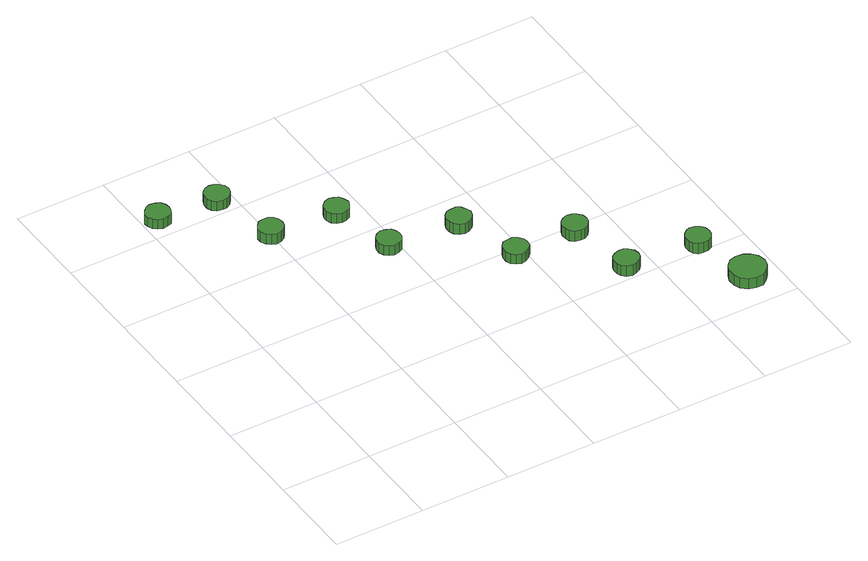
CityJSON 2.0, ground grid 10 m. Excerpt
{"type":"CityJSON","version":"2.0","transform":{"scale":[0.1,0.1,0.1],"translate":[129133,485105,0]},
"CityObjects":{
"tree1":{"type":"SolitaryVegetationObject","attributes":{"function":"something"},"geometry":[{"type":"MultiSurface","lod":"1","boundaries":[[[0,1,2,3,4,5,6,7,8,9,10,11,12,13,14]],[[15,16,17,18,19,20,21,22,23,24,25,26,27,28,29]],[[0,29,28,1]],[[1,28,27,2]],[[2,27,26,3]],[[3,26,25,4]],[[4,25,24,5]],[[5,24,23,6]],[[6,23,22,7]],[[7,22,21,8]],[[8,21,20,9]],[[9,20,19,10]],[[10,19,18,11]],[[11,18,17,12]],[[12,17,16,13]],[[13,16,15,14]],[[14,15,29,0]]]}]},
"tree2":{"type":"SolitaryVegetationObject","attributes":{"function":"something"},"geometry":[{"type":"MultiSurface","lod":"1","boundaries":[[[30,31,32,33,34,35,36,37,38,39,40,41,42,43,44]],[[45,46,47,48,49,50,51,52,53,54,55,56,57,58,59]],[[30,59,58,31]],[[31,58,57,32]],[[32,57,56,33]],[[33,56,55,34]],[[34,55,54,35]],[[35,54,53,36]],[[36,53,52,37]],[[37,52,51,38]],[[38,51,50,39]],[[39,50,49,40]],[[40,49,48,41]],[[41,48,47,42]],[[42,47,46,43]],[[43,46,45,44]],[[44,45,59,30]]]}]},
"tree3":{"type":"SolitaryVegetationObject","attributes":{"function":"something"},"geometry":[{"type":"MultiSurface","lod":"1","boundaries":[[[60,61,62,63,64,65,66,67,68,69,70,71,72,73,74]],[[75,76,77,78,79,80,81,82,83,84,85,86,87,88,89]],[[60,89,88,61]],[[61,88,87,62]],[[62,87,86,63]],[[63,86,85,64]],[[64,85,84,65]],[[65,84,83,66]],[[66,83,82,67]],[[67,82,81,68]],[[68,81,80,69]],[[69,80,79,70]],[[70,79,78,71]],[[71,78,77,72]],[[72,77,76,73]],[[73,76,75,74]],[[74,75,89,60]]]}]},
"tree4":{"type":"SolitaryVegetationObject","attributes":{"function":"something"},"geometry":[{"type":"MultiSurface","lod":"1","boundaries":[[[90,91,92,93,94,95,96,97,98,99,100,101,102,103,104]],[[105,106,107,108,109,110,111,112,113,114,115,116,117,118,119]],[[90,119,118,91]],[[91,118,117,92]],[[92,117,116,93]],[[93,116,115,94]],[[94,115,114,95]],[[95,114,113,96]],[[96,113,112,97]],[[97,112,111,98]],[[98,111,110,99]],[[99,110,109,100]],[[100,109,108,101]],[[101,108,107,102]],[[102,107,106,103]],[[103,106,105,104]],[[104,105,119,90]]]}]},
"tree5":{"type":"SolitaryVegetationObject","attributes":{"function":"something"},"geometry":[{"type":"MultiSurface","lod":"1","boundaries":[[[120,121,122,123,124,125,126,127,128,129,130,131,132,133,134]],[[135,136,137,138,139,140,141,142,143,144,145,146,147,148,149]],[[120,149,148,121]],[[121,148,147,122]],[[122,147,146,123]],[[123,146,145,124]],[[124,145,144,125]],[[125,144,143,126]],[[126,143,142,127]],[[127,142,141,128]],[[128,141,140,129]],[[129,140,139,130]],[[130,139,138,131]],[[131,138,137,132]],[[132,137,136,133]],[[133,136,135,134]],[[134,135,149,120]]]}]},
"tree6":{"type":"SolitaryVegetationObject","attributes":{"function":"something"},"geometry":[{"type":"MultiSurface","lod":"1","boundaries":[[[150,151,152,153,154,155,156,157,158,159,160,161,162,163,164]],[[165,166,167,168,169,170,171,172,173,174,175,176,177,178,179]],[[150,179,178,151]],[[151,178,177,152]],[[152,177,176,153]],[[153,176,175,154]],[[154,175,174,155]],[[155,174,173,156]],[[156,173,172,157]],[[157,172,171,158]],[[158,171,170,159]],[[159,170,169,160]],[[160,169,168,161]],[[161,168,167,162]],[[162,167,166,163]],[[163,166,165,164]],[[164,165,179,150]]]}]},
"tree7":{"type":"SolitaryVegetationObject","attributes":{"function":"something"},"geometry":[{"type":"MultiSurface","lod":"1","boundaries":[[[180,181,182,183,184,185,186,187,188,189,190,191,192,193,194]],[[195,196,197,198,199,200,201,202,203,204,205,206,207,208,209]],[[180,209,208,181]],[[181,208,207,182]],[[182,207,206,183]],[[183,206,205,184]],[[184,205,204,185]],[[185,204,203,186]],[[186,203,202,187]],[[187,202,201,188]],[[188,201,200,189]],[[189,200,199,190]],[[190,199,198,191]],[[191,198,197,192]],[[192,197,196,193]],[[193,196,195,194]],[[194,195,209,180]]]}]},
"tree8":{"type":"SolitaryVegetationObject","attributes":{"function":"something"},"geometry":[{"type":"MultiSurface","lod":"1","boundaries":[[[210,211,212,213,214,215,216,217,218,219,220,221,222,223,224]],[[225,226,227,228,229,230,231,232,233,234,235,236,237,238,239]],[[210,239,238,211]],[[211,238,237,212]],[[212,237,236,213]],[[213,236,235,214]],[[214,235,234,215]],[[215,234,233,216]],[[216,233,232,217]],[[217,232,231,218]],[[218,231,230,219]],[[219,230,229,220]],[[220,229,228,221]],[[221,228,227,222]],[[222,227,226,223]],[[223,226,225,224]],[[224,225,239,210]]]}]},
"tree9":{"type":"SolitaryVegetationObject","attributes":{"function":"something"},"geometry":[{"type":"MultiSurface","lod":"1","boundaries":[[[240,241,242,243,244,245,246,247,248,249,250,251,252,253,254]],[[255,256,257,258,259,260,261,262,263,264,265,266,267,268,269]],[[240,269,268,241]],[[241,268,267,242]],[[242,267,266,243]],[[243,266,265,244]],[[244,265,264,245]],[[245,264,263,246]],[[246,263,262,247]],[[247,262,261,248]],[[248,261,260,249]],[[249,260,259,250]],[[250,259,258,251]],[[251,258,257,252]],[[252,257,256,253]],[[253,256,255,254]],[[254,255,269,240]]]}]},
"tree10":{"type":"SolitaryVegetationObject","attributes":{"function":"something"},"geometry":[{"type":"MultiSurface","lod":"1","boundaries":[[[270,271,272,273,274,275,276,277,278,279,280,281,282,283,284]],[[285,286,287,288,289,290,291,292,293,294,295,296,297,298,299]],[[270,299,298,271]],[[271,298,297,272]],[[272,297,296,273]],[[273,296,295,274]],[[274,295,294,275]],[[275,294,293,276]],[[276,293,292,277]],[[277,292,291,278]],[[278,291,290,279]],[[279,290,289,280]],[[280,289,288,281]],[[281,288,287,282]],[[282,287,286,283]],[[283,286,285,284]],[[284,285,299,270]]]}]},
"tree11":{"type":"SolitaryVegetationObject","attributes":{"function":"something"},"geometry":[{"type":"MultiSurface","lod":"1","boundaries":[[[300,301,302,303,304,305,306,307,308,309,310,311,312,313,314]],[[315,316,317,318,319,320,321,322,323,324,325,326,327,328,329]],[[300,329,328,301]],[[301,328,327,302]],[[302,327,326,303]],[[303,326,325,304]],[[304,325,324,305]],[[305,324,323,306]],[[306,323,322,307]],[[307,322,321,308]],[[308,321,320,309]],[[309,320,319,310]],[[310,319,318,311]],[[311,318,317,312]],[[312,317,316,313]],[[313,316,315,314]],[[314,315,329,300]]]}]}
},
"vertices":[
[30,424,19],[29,430,19],[26,435,19],[21,437,19],[15,438,19],[10,436,19],[6,432,19],[3,427,19],[3,422,19],[6,417,19],[10,413,19],[15,411,19],[21,412,19],[26,414,19],[29,419,19],[29,419,7],[26,414,7],[21,412,7],[15,411,7],[10,413,7],[6,417,7],[3,422,7],[3,427,7],[6,432,7],[10,436,7],[15,438,7],[21,437,7],[26,435,7],[29,430,7],[30,424,7],
[112,344,21],[111,349,21],[108,354,21],[103,357,21],[97,357,21],[92,356,21],[88,352,21],[85,347,21],[85,341,21],[88,336,21],[92,332,21],[97,330,21],[103,331,21],[108,334,21],[111,338,21],[111,338,8],[108,334,8],[103,331,8],[97,330,8],[92,332,8],[88,336,8],[85,341,8],[85,347,8],[88,352,8],[92,356,8],[97,357,8],[103,357,8],[108,354,8],[111,349,8],[112,344,8],
[93,414,23],[92,420,23],[88,424,23],[83,427,23],[78,428,23],[72,426,23],[68,422,23],[66,417,23],[66,411,23],[68,406,23],[72,402,23],[78,401,23],[83,401,23],[88,404,23],[92,409,23],[92,409,11],[88,404,11],[83,401,11],[78,401,11],[72,402,11],[68,406,11],[66,411,11],[66,417,11],[68,422,11],[72,426,11],[78,428,11],[83,427,11],[88,424,11],[92,420,11],[93,414,11],
[200,264,23],[199,270,23],[196,275,23],[191,277,23],[185,278,23],[180,276,23],[176,272,23],[174,267,23],[174,262,23],[176,257,23],[180,253,23],[185,251,23],[191,252,23],[196,254,23],[199,259,23],[199,259,11],[196,254,11],[191,252,11],[185,251,11],[180,253,11],[176,257,11],[174,262,11],[174,267,11],[176,272,11],[180,276,11],[185,278,11],[191,277,11],[196,275,11],[199,270,11],[200,264,11],
[182,332,25],[180,338,25],[177,343,25],[172,345,25],[167,346,25],[161,344,25],[157,340,25],[155,335,25],[155,330,25],[157,325,25],[161,321,25],[167,319,25],[172,320,25],[177,322,25],[180,327,25],[180,327,13],[177,322,13],[172,320,13],[167,319,13],[161,321,13],[157,325,13],[155,330,13],[155,335,13],[157,340,13],[161,344,13],[167,346,13],[172,345,13],[177,343,13],[180,338,13],[182,332,13],
[275,252,28],[273,257,28],[270,262,28],[265,265,28],[260,265,28],[254,264,28],[250,260,28],[248,255,28],[248,249,28],[250,244,28],[254,240,28],[260,238,28],[265,239,28],[270,242,28],[273,246,28],[273,246,15],[270,242,15],[265,239,15],[260,238,15],[254,240,15],[250,244,15],[248,249,15],[248,255,15],[250,260,15],[254,264,15],[260,265,15],[265,265,15],[270,262,15],[273,257,15],[275,252,15],
[299,184,26],[298,189,26],[294,194,26],[289,197,26],[284,197,26],[278,196,26],[274,192,26],[272,187,26],[272,181,26],[274,176,26],[278,172,26],[284,170,26],[289,171,26],[294,174,26],[298,178,26],[298,178,14],[294,174,14],[289,171,14],[284,170,14],[278,172,14],[274,176,14],[272,181,14],[272,187,14],[274,192,14],[278,196,14],[284,197,14],[289,197,14],[294,194,14],[298,189,14],[299,184,14],
[381,108,29],[380,113,29],[376,118,29],[371,121,29],[366,121,29],[360,119,29],[356,116,29],[354,111,29],[354,105,29],[356,100,29],[360,96,29],[366,94,29],[371,95,29],[376,98,29],[380,102,29],[380,102,16],[376,98,16],[371,95,16],[366,94,16],[360,96,16],[356,100,16],[354,105,16],[354,111,16],[356,116,16],[360,119,16],[366,121,16],[371,121,16],[376,118,16],[380,113,16],[381,108,16],
[365,179,31],[364,185,31],[360,189,31],[355,192,31],[350,193,31],[344,191,31],[340,187,31],[338,182,31],[338,176,31],[340,171,31],[344,167,31],[350,166,31],[355,166,31],[360,169,31],[364,174,31],[364,174,18],[360,169,18],[355,166,18],[350,166,18],[344,167,18],[340,171,18],[338,176,18],[338,182,18],[340,187,18],[344,191,18],[350,193,18],[355,192,18],[360,189,18],[364,185,18],[365,179,18],
[480,29,32],[478,38,32],[473,44,32],[466,48,32],[458,49,32],[450,47,32],[444,41,32],[441,34,32],[441,25,32],[444,18,32],[450,12,32],[458,10,32],[466,10,32],[473,15,32],[478,21,32],[478,21,19],[473,15,19],[466,10,19],[458,10,19],[450,12,19],[444,18,19],[441,25,19],[441,34,19],[444,41,19],[450,47,19],[458,49,19],[466,48,19],[473,44,19],[478,38,19],[480,29,19],
[456,95,34],[455,101,34],[452,105,34],[447,108,34],[441,109,34],[436,107,34],[432,103,34],[430,98,34],[430,92,34],[432,87,34],[436,83,34],[441,82,34],[447,82,34],[452,85,34],[455,90,34],[455,90,21],[452,85,21],[447,82,21],[441,82,21],[436,83,21],[432,87,21],[430,92,21],[430,98,21],[432,103,21],[436,107,21],[441,109,21],[447,108,21],[452,105,21],[455,101,21],[456,95,21]
]}
